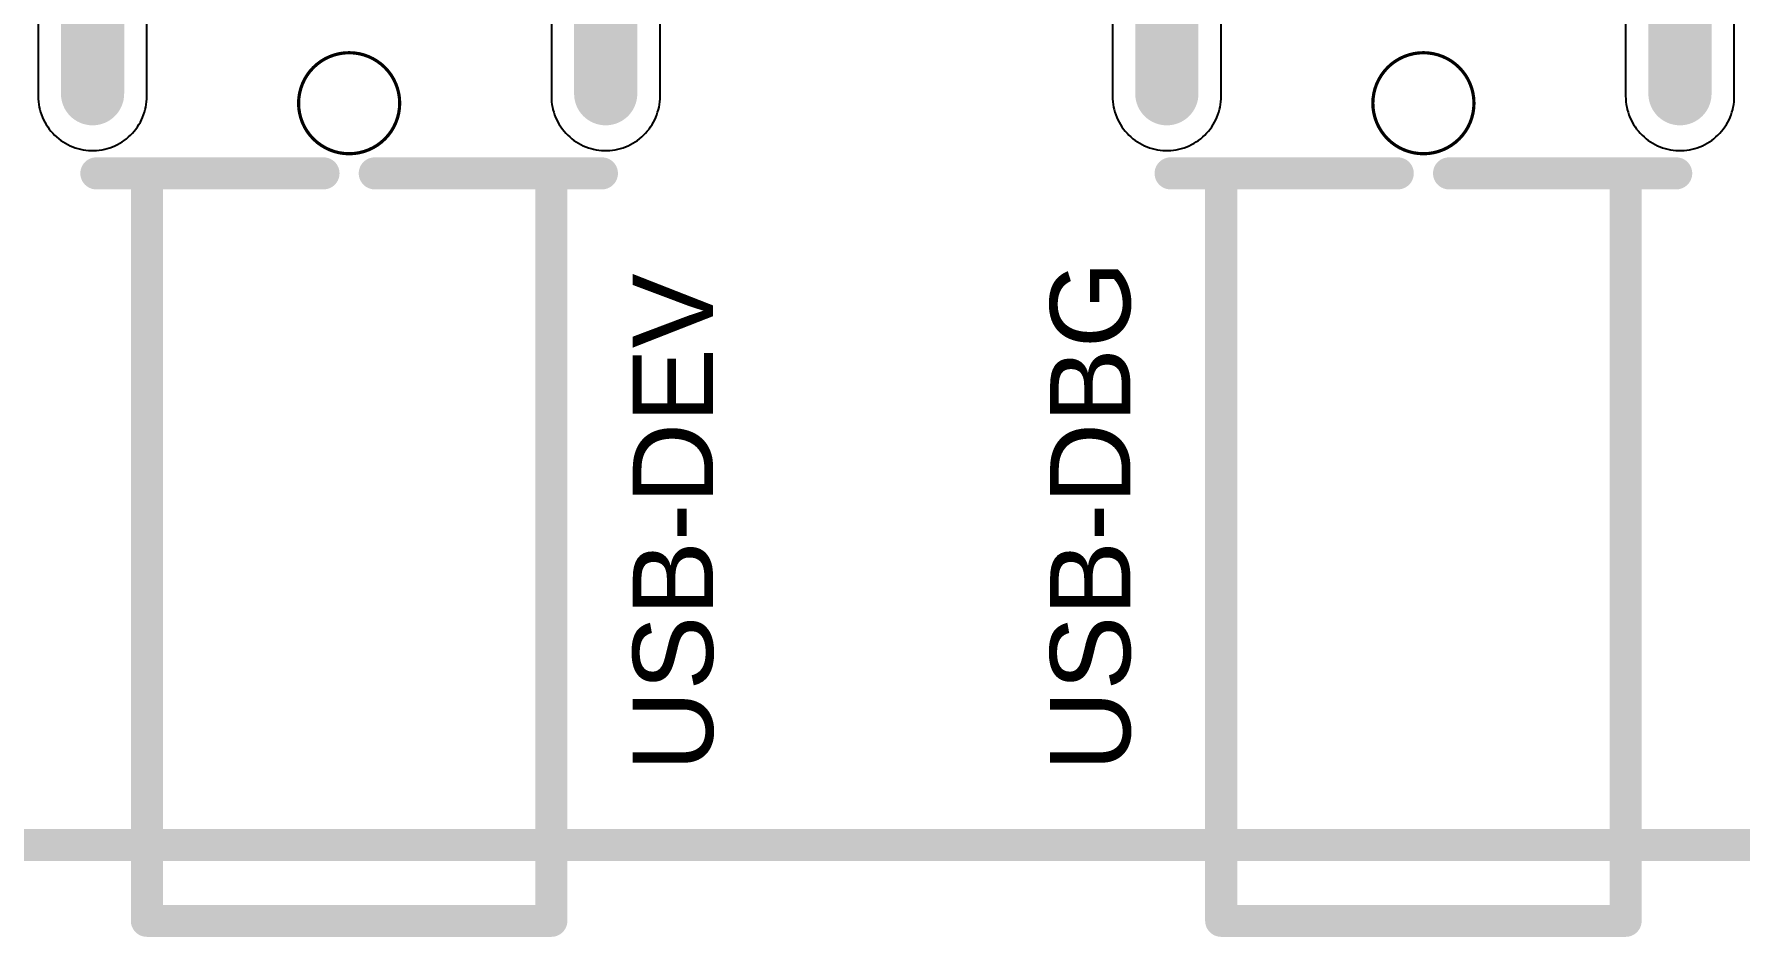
# Model space of a CAD drawing. Header units: inches. Extents: x -3.1 to 90.9, y -0.8 to 60.1.
# Drawn here: x 61.51 to 75, y -0.73 to 6.42 of the extents above; entities that cross this region are included whole.
import ezdxf

# ---------------------------------------------------------------- set-up
doc = ezdxf.new("R2010")
doc.units = ezdxf.units.IN
for name, color, linetype in [('Mechanical 1', 6, 'Continuous'), ('Pad Holes', 156, 'Continuous'), ('Top Overlay', 2, 'Continuous'), ('Top Paste', 8, 'Continuous')]:
    doc.layers.add(name, color=color, linetype=linetype)
doc.styles.add('Arial', font='', dxfattribs={"height": 0.2})
doc.styles.get('Arial').set_extended_font_data('Arial')

# ---------------------------------------------------------------- blocks, each defined once
blk = doc.blocks.new('USB_C_SMD_TYPEC_305_ACP16H458_42')
at = {"layer": 'Pad Holes'}
h = blk.add_hatch(color=7, dxfattribs=at)
edge = h.paths.add_edge_path()
edge.add_arc((3.5, 2.03), 0.25, 270, 450)
edge.add_line((3.5, 2.28), (2.6, 2.28))
edge.add_arc((2.6, 2.03), 0.25, 90, 270)
edge.add_line((2.6, 1.78), (3.5, 1.78))
h = blk.add_hatch(color=7, dxfattribs=at)
edge = h.paths.add_edge_path()
edge.add_arc((3.5, -2.03), 0.25, 270, 450)
edge.add_line((3.5, -1.78), (2.6, -1.78))
edge.add_arc((2.6, -2.03), 0.25, 90, 270)
edge.add_line((2.6, -2.28), (3.5, -2.28))
at = {"layer": 'Mechanical 1'}
for points, const_width in [([(3.975, 0, 1), (3.175, 0, 1)], 0.0254), ([(3.169, 0, 1), (3.181, 0, 1)], 0.0127), ([(3.969, 0, 1), (3.981, 0, 1)], 0.0127)]:
    blk.add_lwpolyline(points, format="xyb", close=True, dxfattribs=dict(at, const_width=const_width))
at = {"layer": 'Top Overlay', "const_width": 0.254}
for points in [[(4.13, 0.203), (4.13, 2)], [(10.05, 1.6), (4.13, 1.6)], [(10.05, -1.6), (10.05, 1.6)], [(4.13, -2), (4.13, -0.203)], [(10.05, -1.6), (4.13, -1.6)]]:
    blk.add_lwpolyline(points, dxfattribs=at)
at = {"layer": 'Top Overlay', "const_width": 0.127}
for points in [[(4.067, 2, 1), (4.194, 2, 1)], [(4.067, 1.6, 1), (4.194, 1.6, 1)], [(9.986, 1.6, 1), (10.113, 1.6, 1)], [(9.986, 1.6, 1), (10.113, 1.6, 1)], [(4.067, 0.203, 1), (4.194, 0.203, 1)], [(4.067, -0.203, 1), (4.194, -0.203, 1)], [(4.067, -1.6, 1), (4.194, -1.6, 1)], [(9.986, -1.6, 1), (10.113, -1.6, 1)], [(9.986, -1.6, 1), (10.113, -1.6, 1)], [(4.067, -2, 1), (4.194, -2, 1)]]:
    blk.add_lwpolyline(points, format="xyb", close=True, dxfattribs=at)
at = {"layer": 'Top Paste'}
for p, q in [((3.52, 2.46), (2.58, 2.46)), ((3.541, 2.46), (3.52, 2.46)), ((3.541, 2.46), (3.541, 2.46)), ((3.563, 2.458), (3.541, 2.46)), ((3.584, 2.455), (3.563, 2.458)), ((3.605, 2.452), (3.584, 2.455)), ((3.626, 2.447), (3.605, 2.452)), ((3.647, 2.441), (3.626, 2.447)), ((3.667, 2.434), (3.647, 2.441)), ((3.687, 2.426), (3.667, 2.434)), ((3.707, 2.418), (3.687, 2.426)), ((3.726, 2.408), (3.707, 2.418)), ((3.744, 2.397), (3.726, 2.408)), ((3.762, 2.385), (3.744, 2.397)), ((3.78, 2.373), (3.762, 2.385)), ((3.796, 2.359), (3.78, 2.373)), ((3.813, 2.345), (3.796, 2.359)), ((3.828, 2.33), (3.813, 2.345)), ((3.842, 2.315), (3.828, 2.33)), ((3.856, 2.298), (3.842, 2.315)), ((3.869, 2.281), (3.856, 2.298)), ((3.881, 2.263), (3.869, 2.281)), ((3.892, 2.245), (3.881, 2.263)), ((3.903, 2.226), (3.892, 2.245)), ((3.912, 2.207), (3.903, 2.226)), ((3.92, 2.187), (3.912, 2.207)), ((3.928, 2.167), (3.92, 2.187)), ((3.934, 2.147), (3.928, 2.167)), ((3.939, 2.126), (3.934, 2.147)), ((3.944, 2.105), (3.939, 2.126)), ((3.947, 2.084), (3.944, 2.105)), ((3.949, 2.062), (3.947, 2.084)), ((3.95, 2.041), (3.949, 2.062)), ((3.95, 2.019), (3.95, 2.041)), ((3.92, 1.873), (3.928, 1.893)), ((3.928, 1.893), (3.934, 1.914)), ((3.934, 1.914), (3.939, 1.934)), ((3.939, 1.934), (3.944, 1.955)), ((3.944, 1.955), (3.947, 1.977)), ((3.947, 1.977), (3.949, 1.998)), ((3.949, 1.998), (3.95, 2.019)), ((3.842, 1.746), (3.856, 1.762)), ((3.856, 1.762), (3.869, 1.779)), ((3.869, 1.779), (3.881, 1.797)), ((3.881, 1.797), (3.892, 1.815)), ((3.892, 1.815), (3.903, 1.834)), ((3.903, 1.834), (3.912, 1.853)), ((3.912, 1.853), (3.92, 1.873)), ((3.647, 1.619), (3.667, 1.626)), ((3.667, 1.626), (3.687, 1.634)), ((3.687, 1.634), (3.707, 1.643)), ((3.707, 1.643), (3.726, 1.652)), ((3.726, 1.652), (3.744, 1.663)), ((3.744, 1.663), (3.762, 1.675)), ((3.762, 1.675), (3.78, 1.687)), ((3.78, 1.687), (3.796, 1.701)), ((3.796, 1.701), (3.813, 1.715)), ((3.813, 1.715), (3.828, 1.73)), ((3.828, 1.73), (3.842, 1.746)), ((2.58, 1.6), (3.52, 1.6)), ((3.52, 1.6), (3.541, 1.601)), ((3.541, 1.601), (3.563, 1.602)), ((3.563, 1.602), (3.584, 1.605)), ((3.584, 1.605), (3.605, 1.609)), ((3.605, 1.609), (3.626, 1.613)), ((3.626, 1.613), (3.647, 1.619)), ((3.52, -1.6), (2.58, -1.6)), ((3.541, -1.601), (3.52, -1.6)), ((3.541, -1.601), (3.541, -1.601)), ((3.563, -1.602), (3.541, -1.601)), ((3.584, -1.605), (3.563, -1.602)), ((3.605, -1.609), (3.584, -1.605)), ((3.626, -1.613), (3.605, -1.609)), ((3.647, -1.619), (3.626, -1.613)), ((3.667, -1.626), (3.647, -1.619)), ((3.687, -1.634), (3.667, -1.626)), ((3.707, -1.643), (3.687, -1.634)), ((3.726, -1.652), (3.707, -1.643)), ((3.744, -1.663), (3.726, -1.652)), ((3.762, -1.675), (3.744, -1.663)), ((3.78, -1.687), (3.762, -1.675)), ((3.796, -1.701), (3.78, -1.687)), ((3.813, -1.715), (3.796, -1.701)), ((3.828, -1.73), (3.813, -1.715)), ((3.842, -1.746), (3.828, -1.73)), ((3.856, -1.762), (3.842, -1.746)), ((3.869, -1.779), (3.856, -1.762)), ((3.881, -1.797), (3.869, -1.779)), ((3.892, -1.815), (3.881, -1.797)), ((3.903, -1.834), (3.892, -1.815)), ((3.912, -1.853), (3.903, -1.834)), ((3.92, -1.873), (3.912, -1.853)), ((3.928, -1.893), (3.92, -1.873)), ((3.934, -1.914), (3.928, -1.893)), ((3.939, -1.934), (3.934, -1.914)), ((3.944, -1.955), (3.939, -1.934)), ((3.947, -1.977), (3.944, -1.955)), ((3.949, -1.998), (3.947, -1.977)), ((3.95, -2.019), (3.949, -1.998)), ((3.95, -2.041), (3.95, -2.019)), ((3.928, -2.167), (3.934, -2.147)), ((3.934, -2.147), (3.939, -2.126)), ((3.939, -2.126), (3.944, -2.105)), ((3.944, -2.105), (3.947, -2.084)), ((3.947, -2.084), (3.949, -2.062)), ((3.949, -2.062), (3.95, -2.041)), ((3.856, -2.298), (3.869, -2.281)), ((3.869, -2.281), (3.881, -2.263)), ((3.881, -2.263), (3.892, -2.245)), ((3.892, -2.245), (3.903, -2.226)), ((3.903, -2.226), (3.912, -2.207)), ((3.912, -2.207), (3.92, -2.187)), ((3.92, -2.187), (3.928, -2.167)), ((3.667, -2.434), (3.687, -2.426)), ((3.687, -2.426), (3.707, -2.418)), ((3.707, -2.418), (3.726, -2.408)), ((3.726, -2.408), (3.744, -2.397)), ((3.744, -2.397), (3.762, -2.385)), ((3.762, -2.385), (3.78, -2.373)), ((3.78, -2.373), (3.796, -2.359)), ((3.796, -2.359), (3.813, -2.345)), ((3.813, -2.345), (3.828, -2.33)), ((3.828, -2.33), (3.842, -2.315)), ((3.842, -2.315), (3.856, -2.298)), ((2.58, -2.46), (3.52, -2.46)), ((3.52, -2.46), (3.541, -2.46)), ((3.541, -2.46), (3.563, -2.458)), ((3.563, -2.458), (3.584, -2.455)), ((3.584, -2.455), (3.605, -2.452)), ((3.605, -2.452), (3.626, -2.447)), ((3.626, -2.447), (3.647, -2.441)), ((3.647, -2.441), (3.667, -2.434))]:
    blk.add_line(p, q, dxfattribs=at)
blk = doc.blocks.new('USB_C_SMD_TYPEC_305_ACP16H458_52')
at = {"layer": 'Pad Holes'}
h = blk.add_hatch(color=7, dxfattribs=at)
edge = h.paths.add_edge_path()
edge.add_arc((3.5, 2.03), 0.25, 270, 450)
edge.add_line((3.5, 2.28), (2.6, 2.28))
edge.add_arc((2.6, 2.03), 0.25, 90, 270)
edge.add_line((2.6, 1.78), (3.5, 1.78))
h = blk.add_hatch(color=7, dxfattribs=at)
edge = h.paths.add_edge_path()
edge.add_arc((3.5, -2.03), 0.25, 270, 450)
edge.add_line((3.5, -1.78), (2.6, -1.78))
edge.add_arc((2.6, -2.03), 0.25, 90, 270)
edge.add_line((2.6, -2.28), (3.5, -2.28))
at = {"layer": 'Mechanical 1'}
for points, const_width in [([(3.975, 0, 1), (3.175, 0, 1)], 0.0254), ([(3.169, 0, 1), (3.181, 0, 1)], 0.0127), ([(3.969, 0, 1), (3.981, 0, 1)], 0.0127)]:
    blk.add_lwpolyline(points, format="xyb", close=True, dxfattribs=dict(at, const_width=const_width))
at = {"layer": 'Top Overlay', "const_width": 0.254}
for points in [[(4.13, 0.203), (4.13, 2)], [(10.05, 1.6), (4.13, 1.6)], [(10.05, -1.6), (10.05, 1.6)], [(4.13, -2), (4.13, -0.203)], [(10.05, -1.6), (4.13, -1.6)]]:
    blk.add_lwpolyline(points, dxfattribs=at)
at = {"layer": 'Top Overlay', "const_width": 0.127}
for points in [[(4.067, 2, 1), (4.194, 2, 1)], [(4.067, 1.6, 1), (4.194, 1.6, 1)], [(9.986, 1.6, 1), (10.113, 1.6, 1)], [(9.986, 1.6, 1), (10.113, 1.6, 1)], [(4.067, 0.203, 1), (4.194, 0.203, 1)], [(4.067, -0.203, 1), (4.194, -0.203, 1)], [(4.067, -1.6, 1), (4.194, -1.6, 1)], [(9.986, -1.6, 1), (10.113, -1.6, 1)], [(9.986, -1.6, 1), (10.113, -1.6, 1)], [(4.067, -2, 1), (4.194, -2, 1)]]:
    blk.add_lwpolyline(points, format="xyb", close=True, dxfattribs=at)
at = {"layer": 'Top Paste'}
for p, q in [((3.52, 2.46), (2.58, 2.46)), ((3.541, 2.46), (3.52, 2.46)), ((3.541, 2.46), (3.541, 2.46)), ((3.563, 2.458), (3.541, 2.46)), ((3.584, 2.455), (3.563, 2.458)), ((3.605, 2.452), (3.584, 2.455)), ((3.626, 2.447), (3.605, 2.452)), ((3.647, 2.441), (3.626, 2.447)), ((3.667, 2.434), (3.647, 2.441)), ((3.687, 2.426), (3.667, 2.434)), ((3.707, 2.418), (3.687, 2.426)), ((3.726, 2.408), (3.707, 2.418)), ((3.744, 2.397), (3.726, 2.408)), ((3.762, 2.385), (3.744, 2.397)), ((3.78, 2.373), (3.762, 2.385)), ((3.796, 2.359), (3.78, 2.373)), ((3.813, 2.345), (3.796, 2.359)), ((3.828, 2.33), (3.813, 2.345)), ((3.842, 2.315), (3.828, 2.33)), ((3.856, 2.298), (3.842, 2.315)), ((3.869, 2.281), (3.856, 2.298)), ((3.881, 2.263), (3.869, 2.281)), ((3.892, 2.245), (3.881, 2.263)), ((3.903, 2.226), (3.892, 2.245)), ((3.912, 2.207), (3.903, 2.226)), ((3.92, 2.187), (3.912, 2.207)), ((3.928, 2.167), (3.92, 2.187)), ((3.934, 2.147), (3.928, 2.167)), ((3.939, 2.126), (3.934, 2.147)), ((3.944, 2.105), (3.939, 2.126)), ((3.947, 2.084), (3.944, 2.105)), ((3.949, 2.062), (3.947, 2.084)), ((3.95, 2.041), (3.949, 2.062)), ((3.95, 2.019), (3.95, 2.041)), ((3.92, 1.873), (3.928, 1.893)), ((3.928, 1.893), (3.934, 1.914)), ((3.934, 1.914), (3.939, 1.934)), ((3.939, 1.934), (3.944, 1.955)), ((3.944, 1.955), (3.947, 1.977)), ((3.947, 1.977), (3.949, 1.998)), ((3.949, 1.998), (3.95, 2.019)), ((3.842, 1.746), (3.856, 1.762)), ((3.856, 1.762), (3.869, 1.779)), ((3.869, 1.779), (3.881, 1.797)), ((3.881, 1.797), (3.892, 1.815)), ((3.892, 1.815), (3.903, 1.834)), ((3.903, 1.834), (3.912, 1.853)), ((3.912, 1.853), (3.92, 1.873)), ((3.647, 1.619), (3.667, 1.626)), ((3.667, 1.626), (3.687, 1.634)), ((3.687, 1.634), (3.707, 1.643)), ((3.707, 1.643), (3.726, 1.652)), ((3.726, 1.652), (3.744, 1.663)), ((3.744, 1.663), (3.762, 1.675)), ((3.762, 1.675), (3.78, 1.687)), ((3.78, 1.687), (3.796, 1.701)), ((3.796, 1.701), (3.813, 1.715)), ((3.813, 1.715), (3.828, 1.73)), ((3.828, 1.73), (3.842, 1.746)), ((2.58, 1.6), (3.52, 1.6)), ((3.52, 1.6), (3.541, 1.601)), ((3.541, 1.601), (3.563, 1.602)), ((3.563, 1.602), (3.584, 1.605)), ((3.584, 1.605), (3.605, 1.609)), ((3.605, 1.609), (3.626, 1.613)), ((3.626, 1.613), (3.647, 1.619)), ((3.52, -1.6), (2.58, -1.6)), ((3.541, -1.601), (3.52, -1.6)), ((3.541, -1.601), (3.541, -1.601)), ((3.563, -1.602), (3.541, -1.601)), ((3.584, -1.605), (3.563, -1.602)), ((3.605, -1.609), (3.584, -1.605)), ((3.626, -1.613), (3.605, -1.609)), ((3.647, -1.619), (3.626, -1.613)), ((3.667, -1.626), (3.647, -1.619)), ((3.687, -1.634), (3.667, -1.626)), ((3.707, -1.643), (3.687, -1.634)), ((3.726, -1.652), (3.707, -1.643)), ((3.744, -1.663), (3.726, -1.652)), ((3.762, -1.675), (3.744, -1.663)), ((3.78, -1.687), (3.762, -1.675)), ((3.796, -1.701), (3.78, -1.687)), ((3.813, -1.715), (3.796, -1.701)), ((3.828, -1.73), (3.813, -1.715)), ((3.842, -1.746), (3.828, -1.73)), ((3.856, -1.762), (3.842, -1.746)), ((3.869, -1.779), (3.856, -1.762)), ((3.881, -1.797), (3.869, -1.779)), ((3.892, -1.815), (3.881, -1.797)), ((3.903, -1.834), (3.892, -1.815)), ((3.912, -1.853), (3.903, -1.834)), ((3.92, -1.873), (3.912, -1.853)), ((3.928, -1.893), (3.92, -1.873)), ((3.934, -1.914), (3.928, -1.893)), ((3.939, -1.934), (3.934, -1.914)), ((3.944, -1.955), (3.939, -1.934)), ((3.947, -1.977), (3.944, -1.955)), ((3.949, -1.998), (3.947, -1.977)), ((3.95, -2.019), (3.949, -1.998)), ((3.95, -2.041), (3.95, -2.019)), ((3.928, -2.167), (3.934, -2.147)), ((3.934, -2.147), (3.939, -2.126)), ((3.939, -2.126), (3.944, -2.105)), ((3.944, -2.105), (3.947, -2.084)), ((3.947, -2.084), (3.949, -2.062)), ((3.949, -2.062), (3.95, -2.041)), ((3.856, -2.298), (3.869, -2.281)), ((3.869, -2.281), (3.881, -2.263)), ((3.881, -2.263), (3.892, -2.245)), ((3.892, -2.245), (3.903, -2.226)), ((3.903, -2.226), (3.912, -2.207)), ((3.912, -2.207), (3.92, -2.187)), ((3.92, -2.187), (3.928, -2.167)), ((3.667, -2.434), (3.687, -2.426)), ((3.687, -2.426), (3.707, -2.418)), ((3.707, -2.418), (3.726, -2.408)), ((3.726, -2.408), (3.744, -2.397)), ((3.744, -2.397), (3.762, -2.385)), ((3.762, -2.385), (3.78, -2.373)), ((3.78, -2.373), (3.796, -2.359)), ((3.796, -2.359), (3.813, -2.345)), ((3.813, -2.345), (3.828, -2.33)), ((3.828, -2.33), (3.842, -2.315)), ((3.842, -2.315), (3.856, -2.298)), ((2.58, -2.46), (3.52, -2.46)), ((3.52, -2.46), (3.541, -2.46)), ((3.541, -2.46), (3.563, -2.458)), ((3.563, -2.458), (3.584, -2.455)), ((3.584, -2.455), (3.605, -2.452)), ((3.605, -2.452), (3.626, -2.447)), ((3.626, -2.447), (3.647, -2.441)), ((3.647, -2.441), (3.667, -2.434))]:
    blk.add_line(p, q, dxfattribs=at)

msp = doc.modelspace()

# ---------------------------------------------------------------- linework, layer by layer
at = {"layer": 'Mechanical 1'}
for points, const_width in [([(64.4, 5.875, 1), (63.6, 5.875, 1)], 0.01), ([(72.9, 5.875, 1), (72.1, 5.875, 1)], 0.01), ([(63.597, 5.875, 1), (63.602, 5.875, 1)], 0.005), ([(64.397, 5.875, 1), (64.402, 5.875, 1)], 0.005), ([(72.097, 5.875, 1), (72.102, 5.875, 1)], 0.005), ([(72.897, 5.875, 1), (72.902, 5.875, 1)], 0.005)]:
    msp.add_lwpolyline(points, format="xyb", close=True, dxfattribs=dict(at, const_width=const_width))
at = {"layer": 'Mechanical 1', "const_width": 0.254}
msp.add_lwpolyline([(1, 0), (89, 0)], dxfattribs=at)

# ---------------------------------------------------------------- block references
at = {"rotation": 270}
for name, p in [('USB_C_SMD_TYPEC_305_ACP16H458_52', (64, 9.45)), ('USB_C_SMD_TYPEC_305_ACP16H458_42', (72.5, 9.45))]:
    msp.add_blockref(name, p, dxfattribs=at)

# ---------------------------------------------------------------- texts
at = {"layer": 'Top Overlay', "style": 'Arial'}
for s, p in [('USB-DEV', (66.879, 0.584)), ('USB-DBG', (70.181, 0.584))]:
    msp.add_text(s, height=0.635, rotation=90, dxfattribs=at).set_placement(p)

doc.saveas('drawing.dxf')
